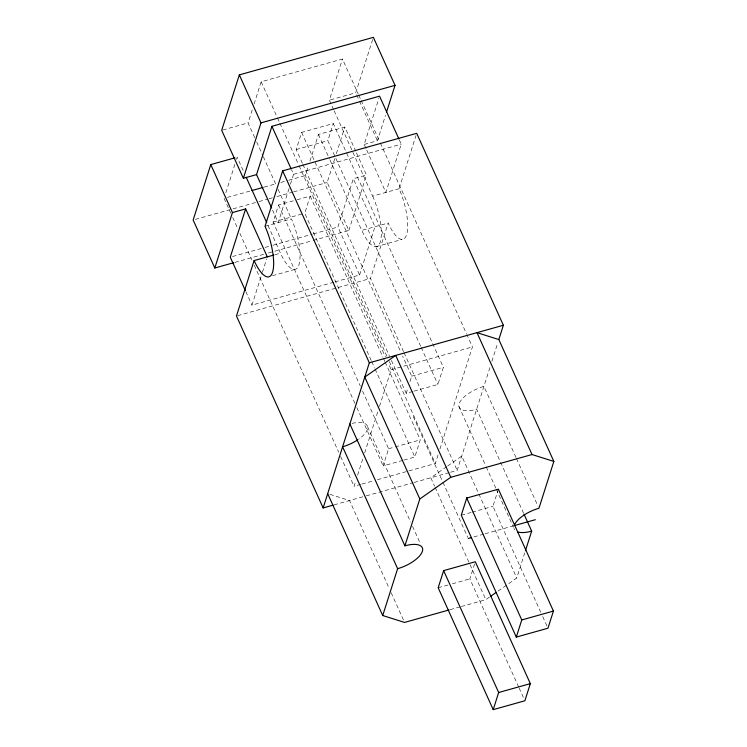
<?xml version="1.0" encoding="UTF-8"?>
<svg xmlns="http://www.w3.org/2000/svg" width="747" height="747" viewBox="0 0 747 747"><rect width="100%" height="100%" fill="white"/><g stroke="black" fill="none" stroke-linecap="round" stroke-linejoin="round"><path stroke-width="0.56" stroke-dasharray="3.73 2.8" d="M225.846 192.782L235.044 163.873M236.463 159.428L237.163 157.206L243.83 171.969M254.746 137.691L248.079 122.919L252.673 108.464M254.092 104.02L261.17 81.787L342.443 59.022L358.271 94.085M354.918 403.352L273.085 222.111L278.538 204.977L296.008 200.084M302.395 163.332L296.176 149.549L301.629 132.415L333.293 123.544L345.74 151.099M333.806 282.226L251.944 305.149L262.066 273.327M262.421 272.235L266.604 259.069M289.042 188.571L278.211 222.587L272.095 209.029M290.434 184.182L293.58 174.303L291.694 170.139M386.899 356.188L305.346 175.582L308.53 165.573M309.949 161.128L318.437 134.441L344.825 127.055L355.656 151.043M333.638 109.65L329.352 100.163L342.443 59.022M297.101 199.776L310.201 196.106L304.748 213.25L371.268 360.568M420.682 346.3L327.84 140.688L333.293 123.544M313.105 240.469L348.858 230.459L327.186 182.473L334.945 158.093M336.365 153.658L344.825 127.055M372.669 39.563L355.731 92.768L329.352 100.163M334.927 281.908L359.596 274.999L337.933 227.013L353.303 178.738L366.497 175.041L356.132 152.089M366.095 148.625L364.209 144.451L378.878 98.371M348.858 230.459L366.497 175.041M364.209 144.451L377.403 140.753L385.517 115.262M359.596 274.999L374.966 226.724L353.303 178.738M399.356 139.988L401.242 144.162L385.872 192.437L366.562 149.671M403.557 351.622L370.521 278.444L388.16 223.026A34.661 10.962 74.4 0 0 406.611 234.679A34.661 10.962 74.4 0 0 399.066 188.748L415.995 135.534M360.754 484.383L354.078 486.26L355.843 480.704M357.608 475.157L363.257 457.397M364.667 452.953L378.094 410.766M379.504 406.331L391.167 369.7L388.291 363.322M402.801 460.376L383.146 465.885L388.608 448.742L362.286 390.448M412.792 391.484L406.237 393.324L407.946 387.964M409.991 381.54L411.7 376.18L402.605 356.039M403.894 460.077L414.818 457.015L420.272 439.871L385.34 362.5M413.885 391.176L437.91 384.453L443.363 367.309L346.216 152.164M377.45 479.705L435.342 463.495L438.526 453.504M439.936 449.068L472.44 346.935L467.164 335.254M450.59 472.235L457.183 470.386L490.153 366.786M491.89 361.343L497.782 342.817M518.661 687.007L469.844 578.897L474.961 562.827M540.791 612.325L492.936 506.335L498.389 489.192M498.016 591.129L516.765 577.991L524.739 552.929M446.734 466.614L430.804 477.781L434.633 486.26M447.677 465.96L461.73 456.109L516.765 577.991M461.338 606.527L485.83 599.664L489.584 597.04M222.793 130.006L248.079 122.919M296.176 149.549L327.84 140.688M293.58 174.303L401.242 144.162M227.415 197.404L250.796 190.858M264.158 187.114L276.399 183.687M280.853 182.445L287.539 180.569M288.65 180.26L305.346 175.582M195.378 219.394L257.93 201.867M259.05 201.559L267.986 199.057M269.107 198.739L272.45 197.806M276.922 196.554L292.563 192.175M293.674 191.858L327.186 182.473M273.085 222.111L302.563 213.857M265.026 226.285L291.405 218.89A34.661 10.962 74.4 0 1 298.949 264.821A34.661 10.962 74.4 0 1 280.498 253.177L267.165 223.642M334.114 110.705L372.678 196.134L399.066 188.748M232.522 256.538L263.915 247.743M265.045 247.425L271.768 245.548M272.888 245.231L312.143 234.241M313.264 233.923L337.933 227.013M234.913 262.374L263.962 254.241M268.425 252.981L311.994 240.786M274.999 254.718L280.498 253.177M329.866 159.755L361.772 230.412L388.16 223.026M272.496 275.699L294.486 269.536M375.76 246.781L402.147 239.385M237.593 315.673L370.521 278.444M391.167 369.7L472.44 346.935M411.7 376.18L443.363 367.309M388.608 448.742L394.061 447.21M395.154 446.911L420.272 439.871M361.865 484.075L372.996 480.956M334.133 504.851L365.115 496.176M366.226 495.868L412.988 482.767M414.099 482.459L449.489 472.543M461.272 515.206L471.105 512.451M472.197 512.143L492.936 506.335M473.887 536.916L483.963 534.086M485.083 533.778L514.197 525.627M438.181 587.768L448.013 585.013M452.374 583.79L469.844 578.897M450.208 609.645L460.227 606.835M329.875 494.337L349.531 500.537L389.243 588.505M358.747 95.149L360.67 99.398M361.146 100.462L379.859 141.893M380.335 142.957L466.679 334.189M356.674 94.86L359.036 100.07M359.503 101.116L377.403 140.753M515.981 457.407L483.916 386.404A23.11 9.506 -24.3 0 0 459.172 403.735A23.11 9.506 -24.3 0 0 476.642 409.253L500.088 461.188M516.457 458.471L537.989 506.167M500.574 462.244L523.544 513.124M458.947 406.499L485.746 465.848M486.222 466.903L495.793 488.108M496.269 489.164L513.497 527.317M421.159 347.355L437.91 384.453M542.705 616.564L547.019 626.098M318.437 134.441L329.39 158.7M404.043 352.677L457.183 470.386M301.629 132.415L400.691 351.8M302.88 164.387L389.495 356.226M391.409 360.465L406.237 393.324M389.299 361.501L435.342 463.495M413.259 416.593L442.448 481.245M442.924 482.31L467.809 537.42M261.17 81.787L276.997 116.84M277.473 117.905L279.397 122.153M279.873 123.218L298.585 164.648M299.061 165.713L385.405 356.945M310.201 196.106L382.94 357.206M383.426 358.261L384.854 361.445M435.109 487.315L485.83 599.664M371.745 361.632L374.62 367.991M375.097 369.046L414.818 457.015M519.137 688.062L523.927 698.66M256.651 141.902L262.841 155.619M263.317 156.674L276.175 185.144M278.08 189.364L291.405 218.89M278.538 204.977L360.371 386.208M367.561 426.696L410.635 522.088M412.549 526.327L420.206 543.284M356.833 407.591L383.146 465.885M224.072 198.338L230.795 213.212M232.709 217.461L237.985 229.152M239.908 233.4L251.898 259.965M254.297 265.278L338.727 452.262M340.641 456.51L354.078 486.26M391.157 592.744L404.08 621.364M245.819 291.591L251.944 305.149M514.646 529.903A23.11 9.506 -24.3 0 1 513.983 528.381M352.052 423.381A23.11 9.506 -24.3 0 1 367.347 425.977A23.11 9.506 -24.3 0 1 358.588 439.264M372.678 196.134A34.661 10.962 74.4 0 1 380.223 242.065A34.661 10.962 74.4 0 1 361.772 230.412"/><path stroke-width="1.12" d="M234.969 157.822L210.775 164.592L193.146 220.02L214.809 268.005L233.802 262.683M386.572 111.938L395.042 85.335L373.369 37.35L239.329 74.887L221.691 130.314L243.354 178.3L256.548 174.602L271.917 126.318L379.569 96.176L398.879 138.942M214.809 268.005L232.448 212.578L210.775 164.592M243.354 178.3L260.992 122.872L239.329 74.887M232.448 212.578L245.642 208.88L230.272 257.164L245.352 290.546M273.906 255.026L254.111 260.563L236.472 315.99L323.143 507.932L333.041 505.159M535.31 519.707L514.197 525.627A23.11 9.506 -24.3 0 1 538.951 508.287L553.854 461.431L498.828 339.549L503.366 325.262L416.705 133.321L282.655 170.858L265.026 226.285A34.661 10.962 74.4 0 1 272.571 272.216A34.661 10.962 74.4 0 1 254.111 260.563M323.143 507.932L369.326 362.799L282.655 170.858M449.096 609.954L404.557 622.419L382.716 615.528L397.628 568.682A23.11 9.506 -24.3 0 0 422.372 551.342A23.11 9.506 -24.3 0 0 404.902 545.824L349.867 423.941M404.902 545.824L419.814 498.968L450.74 477.296L532.013 454.54L553.854 461.431M443.634 570.624L438.181 587.768L493.216 709.65L524.88 700.779L530.333 683.645L475.297 561.753L443.634 570.624L498.669 692.506L493.216 709.65M466.922 497.465L461.272 515.206L516.308 637.088L547.971 628.218L553.424 611.074L498.389 489.192L466.726 498.062L521.761 619.945L516.308 637.088M525.43 550.754L531.677 531.136L524.02 514.179M490.518 596.377L496.148 592.436M260.992 122.872L395.042 85.335M251.907 190.55L263.037 187.432M369.326 362.799L503.366 325.262M468.285 538.484L471.646 537.541M521.761 619.945L553.424 611.074M498.669 692.506L530.333 683.645M498.828 339.549L476.988 332.658L532.013 454.54M450.74 477.296L395.714 355.413L364.779 377.086L419.814 498.968M271.917 126.318L291.227 169.093M256.548 174.602L271.619 207.983M246.211 177.244L266.688 222.587M245.642 208.88L267.305 256.865M397.628 568.682L342.593 446.79A23.11 9.506 -24.3 0 0 357.664 439.899M327.69 493.646L382.716 615.528M531.677 531.136A23.11 9.506 -24.3 0 1 517.811 531.976"/></g></svg>
